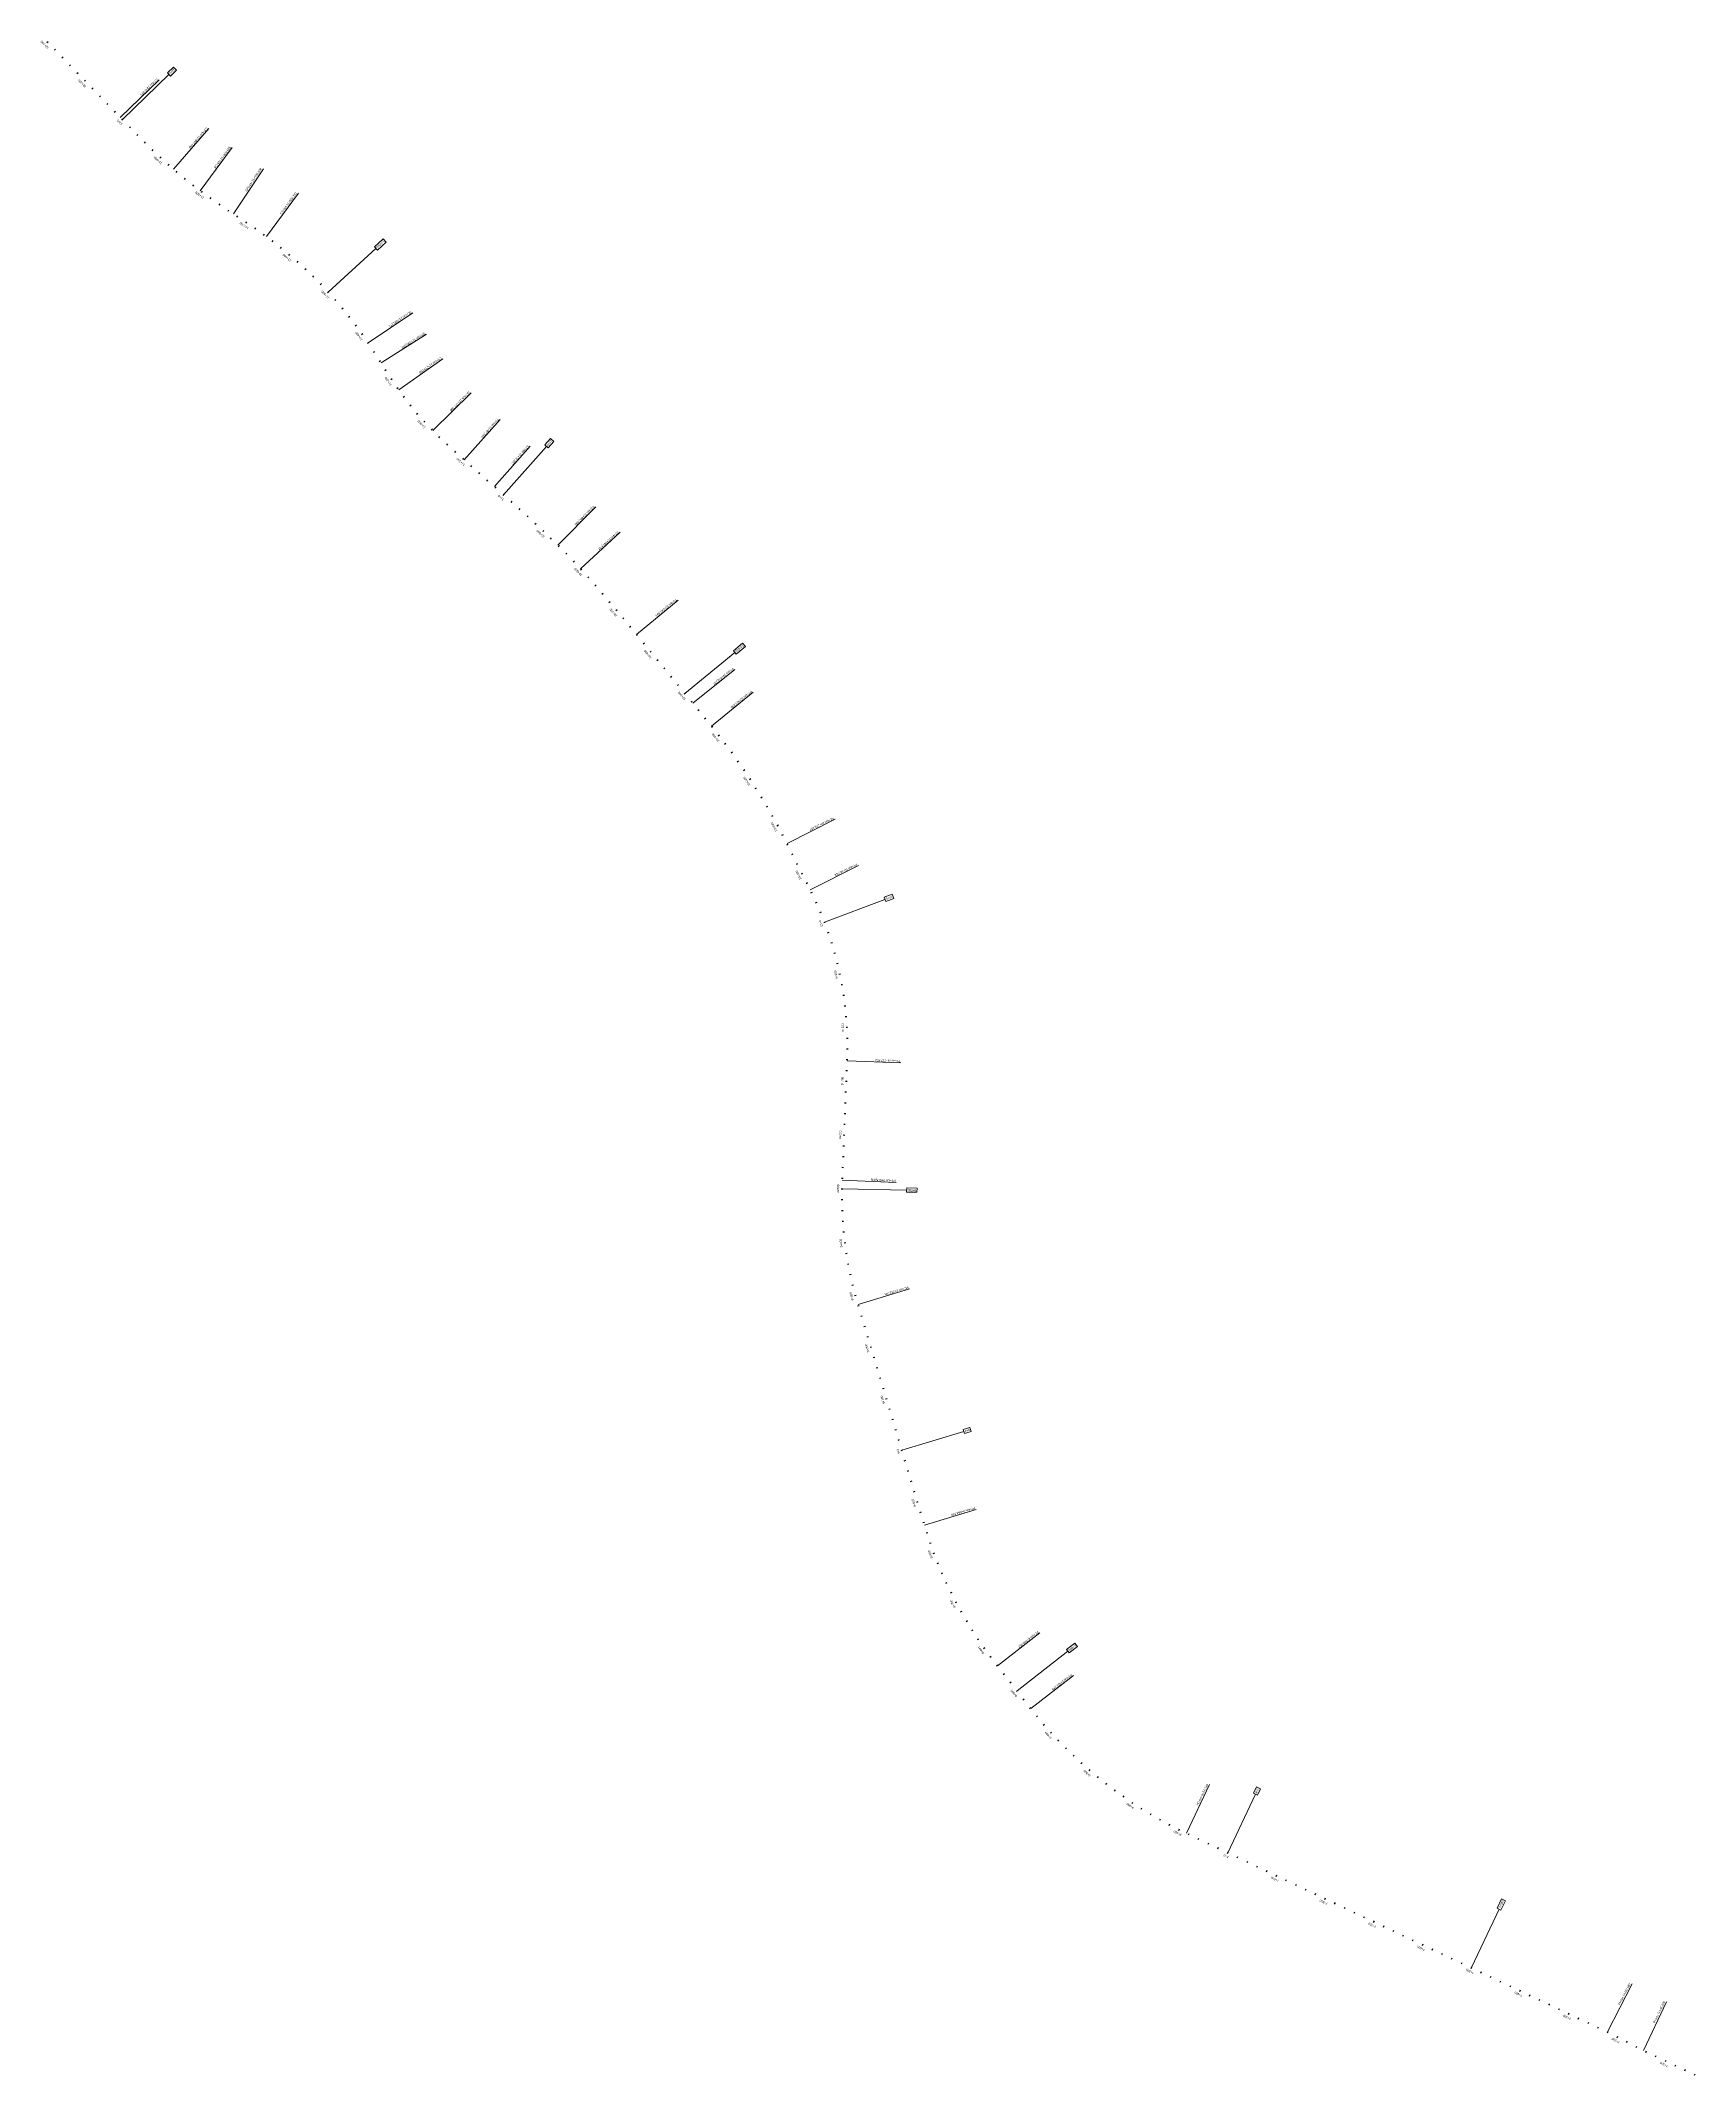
# Model space of a CAD drawing. Header units: metres. Extents: x 286368 to 330619, y 7396693 to 7466163.
# Drawn here: x 322853 to 325925, y 7397617 to 7401392 of the extents above; entities that cross this region are included whole.
import ezdxf

# ---------------------------------------------------------------- set-up
doc = ezdxf.new("R2010")
doc.units = ezdxf.units.M
doc.header["$MEASUREMENT"] = 0
for name, color, linetype, lineweight in [('U-HZ-ESTACAS', 3, 'Continuous', 30), ('U-HZ-KM', 1, 'Continuous', 20), ('U-HZ-NOTAVEIS', 2, 'Continuous', 30)]:
    doc.layers.add(name, color=color, linetype=linetype, lineweight=lineweight)
doc.layers.add('U-HZ-TRAÇO', color=3, linetype='TIC_LINE')
doc.styles.add('ARIAL', font='arial.ttf')
doc.styles.get("Standard").update_dxf_attribs({"font": 'arial.ttf'})
doc.linetypes.add('TIC_LINE', pattern='A,3.5,-0.25,["TIC",Standard,S=0.175,R=0,X=-0.05,Y=-0.1],-0.5', length=4.25)

# ---------------------------------------------------------------- blocks, each defined once
blk = doc.blocks.new('AeccTick (TIC)')
at = {"layer": 'U-HZ-TRAÇO', "lineweight": -2}
blk.add_line((0, 0.75), (0, -0.75), dxfattribs=at)

msp = doc.modelspace()

# ---------------------------------------------------------------- linework, layer by layer
at = {"layer": 'U-HZ-KM', "color": 1, "linetype": 'Continuous', "lineweight": 0}
for p, q in [((323004.9, 7401246.2), (323091.2, 7401329.6)), ((323099.7, 7401343.5), (323088.4, 7401332.5)), ((323088.4, 7401332.5), (323094, 7401326.7)), ((323094, 7401326.7), (323105.3, 7401337.6)), ((323105.3, 7401337.6), (323099.7, 7401343.5)), ((323488.9, 7401024.7), (323472.7, 7401009.9)), ((323478.2, 7401004), (323494.4, 7401018.8)), ((323494.4, 7401018.8), (323488.9, 7401024.7)), ((323387, 7400925.9), (323475.5, 7401006.9)), ((323472.7, 7401009.9), (323478.2, 7401004)), ((323712.5, 7400549.8), (323792.3, 7400639.5)), ((323799.7, 7400653.9), (323789.2, 7400642.2)), ((323789.2, 7400642.2), (323795.3, 7400636.8)), ((323795.3, 7400636.8), (323805.7, 7400648.5)), ((323805.7, 7400648.5), (323799.7, 7400653.9)), ((324049, 7400181.2), (324141.8, 7400257.3)), ((324156.2, 7400274.3), (324139.2, 7400260.4)), ((324139.2, 7400260.4), (324144.4, 7400254.1)), ((324144.4, 7400254.1), (324161.3, 7400268)), ((324161.3, 7400268), (324156.2, 7400274.3)), ((324433.8, 7399808.3), (324419.1, 7399802.7)), ((324419.1, 7399802.7), (324422, 7399795.1)), ((324436.7, 7399800.7), (324433.8, 7399808.3)), ((324308.4, 7399756.3), (324420.5, 7399798.9)), ((324422, 7399795.1), (324436.7, 7399800.7)), ((324340.8, 7399261.7), (324460.7, 7399259.5)), ((324460.8, 7399263.6), (324460.7, 7399255.5)), ((324460.7, 7399255.5), (324479.9, 7399255.2)), ((324480, 7399263.2), (324460.8, 7399263.6)), ((324479.9, 7399255.2), (324480, 7399263.2)), ((324452.1, 7398776.6), (324566.9, 7398811.3)), ((324578.2, 7398818.9), (324565.8, 7398815.2)), ((324565.8, 7398815.2), (324568.1, 7398807.4)), ((324568.1, 7398807.4), (324580.5, 7398811.2)), ((324580.5, 7398811.2), (324578.2, 7398818.9)), ((324772.8, 7398418.8), (324757.7, 7398407)), ((324757.7, 7398407), (324762.7, 7398400.6)), ((324762.7, 7398400.6), (324777.8, 7398412.4)), ((324777.8, 7398412.4), (324772.8, 7398418.8)), ((324665.6, 7398330), (324760.2, 7398403.8)), ((325110.1, 7398151.7), (325104.6, 7398140)), ((325117.4, 7398148.3), (325110.1, 7398151.7)), ((325111.9, 7398136.5), (325117.4, 7398148.3)), ((325057, 7398029.7), (325108.2, 7398138.2)), ((325104.6, 7398140), (325111.9, 7398136.5)), ((325509.1, 7397816.3), (325560.4, 7397924.8)), ((325564.9, 7397943.8), (325556.7, 7397926.5)), ((325556.7, 7397926.5), (325564, 7397923.1)), ((325564, 7397923.1), (325572.2, 7397940.4)), ((325572.2, 7397940.4), (325564.9, 7397943.8))]:
    msp.add_line(p, q, dxfattribs=at)
at = {"layer": 'U-HZ-NOTAVEIS', "color": 1, "linetype": 'Continuous', "lineweight": 0}
for p, q in [((323001, 7401250.2), (323072.9, 7401319.8)), ((323099.8, 7401153.8), (323165.4, 7401229.3)), ((323149.6, 7401113.8), (323209, 7401194.3)), ((323211, 7401071.4), (323266.6, 7401154.5)), ((323272.4, 7401029), (323331.8, 7401109.4)), ((323461, 7400831.8), (323544, 7400887.6)), ((323485.2, 7400794.3), (323569.7, 7400847.8)), ((323517.9, 7400744.6), (323599.6, 7400802.2)), ((323581.2, 7400668.8), (323652.4, 7400739)), ((323639.5, 7400614.7), (323705.9, 7400689.4)), ((323695.5, 7400564.9), (323761.9, 7400639.7)), ((323813.1, 7400456.4), (323883.6, 7400527.3)), ((323855.4, 7400412.4), (323929, 7400480.1)), ((323959.2, 7400290.7), (324036.5, 7400354.1)), ((324064.1, 7400162.7), (324141.8, 7400225.7)), ((324098.3, 7400120.5), (324176, 7400183.5)), ((324238.8, 7399902.7), (324328.2, 7399947.5)), ((324281.8, 7399816.7), (324371.2, 7399861.5)), ((324350.2, 7399499.4), (324450.1, 7399495.3)), ((324341.2, 7399277.5), (324441.1, 7399273.5)), ((324370.5, 7399047.1), (324466.2, 7399076)), ((324494, 7398637.8), (324589.7, 7398666.6)), ((324629.3, 7398376.4), (324708.1, 7398438)), ((324691.4, 7398297), (324770.2, 7398358.5)), ((324980.4, 7398065.9), (325023.1, 7398156.3)), ((325761.7, 7397697), (325807.3, 7397786)), ((325828.7, 7397662.7), (325871.3, 7397753.2))]:
    msp.add_line(p, q, dxfattribs=at)

# ---------------------------------------------------------------- block references
at = {"layer": 'U-HZ-TRAÇO', "color": 40, "linetype": 'Continuous', "lineweight": 30}
for p, xscale, yscale, zscale, rotation in [((322865.9, 7401390), 2, 2, 2, 134.0332638323977), ((322879.8, 7401375.6), 2, 2, 2, 134.0332638323977), ((322893.7, 7401361.2), 2, 2, 2, 134.0332638323977), ((322907.6, 7401346.9), 2, 2, 2, 134.0332638323977), ((322921.5, 7401332.5), 2, 2, 2, 134.0332638323977), ((322935.4, 7401318.1), 2, 2, 2, 134.0332638323977), ((322949.3, 7401303.7), 2, 2, 2, 134.0332638323977), ((322963.2, 7401289.3), 2, 2, 2, 134.0332638323977), ((322977.1, 7401275), 2, 2, 2, 134.0332638323977), ((322991, 7401260.6), 2, 2, 2, 134.0332638323977), ((323004.9, 7401246.2), 2, 2, 2, 134.0414548597506), ((323018.9, 7401231.8), 2, 2, 2, 134.2035419536654), ((323032.8, 7401217.6), 2, 2, 2, 134.5731817888036), ((323046.9, 7401203.4), 2, 2, 2, 135.150374365165), ((323061.2, 7401189.4), 2, 2, 2, 135.9351196827498), ((323075.7, 7401175.6), 2, 2, 2, 136.9274177415579), ((323090.5, 7401162.1), 2, 2, 2, 138.1272685415892), ((323105.5, 7401148.9), 2, 2, 2, 139.5197189119623), ((323120.9, 7401136.1), 2, 2, 2, 140.9521133987628), ((323136.6, 7401123.7), 1.999999999999999, 1.999999999999999, 1.999999999999999, 142.3845078855351), ((323152.6, 7401111.7), 2, 2, 2, 143.8105943640392), ((323168.8, 7401100.1), 2, 2, 2, 144.9814258284161), ((323185.3, 7401088.7), 2, 2, 2, 145.768324647661), ((323201.9, 7401077.5), 1.999999999999999, 1.999999999999999, 1.999999999999999, 146.1712908217739), ((323218.5, 7401066.4), 2, 2, 2, 146.1903243507547), ((323235.1, 7401055.2), 2, 2, 2, 145.8254252346034), ((323251.6, 7401043.9), 2, 2, 2, 145.0765934733202), ((323267.9, 7401032.3), 2, 2, 2, 143.9438290669049), ((323283.9, 7401020.3), 2, 2, 2, 142.5265303079133), ((323299.6, 7401008), 2, 2, 2, 141.0941358223077), ((323315, 7400995.2), 1.999999999999999, 1.999999999999999, 1.999999999999999, 139.6617413366851), ((323330.1, 7400982.1), 2, 2, 2, 138.229346851103), ((323344.8, 7400968.6), 2, 2, 2, 136.7969523654717), ((323359.2, 7400954.7), 2, 2, 2, 135.3645578798935), ((323373.3, 7400940.5), 2, 2, 2, 133.9321633942632), ((323387, 7400925.9), 2, 2, 2, 132.4997689086254), ((323400.3, 7400911), 2, 2, 2, 131.0673744230623), ((323413.3, 7400895.7), 2, 2, 2, 129.634979937408), ((323425.8, 7400880.2), 2, 2, 2, 128.2025854518206), ((323438, 7400864.3), 2, 2, 2, 126.7701909661846), ((323449.8, 7400848.1), 2, 2, 2, 125.3377964806001), ((323461.1, 7400831.7), 2, 2, 2, 123.905425459102), ((323472.1, 7400815), 2, 2, 2, 122.7995180779631), ((323482.9, 7400798.1), 2, 2, 2, 122.3356071637662), ((323493.6, 7400781.2), 2, 2, 2, 122.5136927165111), ((323504.4, 7400764.4), 2, 2, 2, 123.3337747361979), ((323515.6, 7400747.8), 2, 2, 2, 124.7958532228266), ((323527.3, 7400731.6), 2, 2, 2, 126.6931939142117), ((323539.5, 7400715.7), 2, 2, 2, 128.6030532313585), ((323552.2, 7400700.3), 2, 2, 2, 130.512912548474), ((323565.5, 7400685.3), 2, 2, 2, 132.4227718655615), ((323579.2, 7400670.8), 2, 2, 2, 134.3326311826584), ((323593.4, 7400656.7), 2, 2, 2, 136.058310498292), ((323608, 7400643), 2, 2, 2, 137.313791285784), ((323622.8, 7400629.6), 2, 2, 2, 138.0910720754893), ((323637.7, 7400616.3), 2, 2, 2, 138.3886836145577), ((323652.7, 7400603), 2, 2, 2, 138.3921506707505), ((323667.6, 7400589.7), 2, 2, 2, 138.3921506707505), ((323682.6, 7400576.4), 2, 2, 2, 138.3921506707505), ((323697.5, 7400563.1), 2, 2, 2, 138.3912241433547), ((323712.5, 7400549.8), 2, 2, 2, 138.3262979570316), ((323727.4, 7400536.5), 2, 2, 2, 138.1590598433373), ((323742.3, 7400523.2), 2, 2, 2, 137.8895243992767), ((323757.1, 7400509.7), 2, 2, 2, 137.5177444911346), ((323771.8, 7400496.1), 2, 2, 2, 137.0438524001189), ((323786.3, 7400482.4), 2, 2, 2, 136.4681162953903), ((323800.7, 7400468.6), 2, 2, 2, 135.7910114715727), ((323815, 7400454.5), 2, 2, 2, 135.013634872851), ((323829, 7400440.3), 2, 2, 2, 134.1951237369581), ((323842.9, 7400425.9), 2, 2, 2, 133.376612601052), ((323856.5, 7400411.2), 2, 2, 2, 132.5587817205273), ((323869.9, 7400396.4), 2, 2, 2, 131.8027506573143), ((323883.2, 7400381.4), 2, 2, 2, 131.1475164378611), ((323896.3, 7400366.3), 2, 2, 2, 130.5937753714032), ((323909.2, 7400351), 2, 2, 2, 130.1419512053182), ((323922.1, 7400335.7), 2, 2, 2, 129.7922771776621), ((323934.8, 7400320.3), 2, 2, 2, 129.5448641276147), ((323947.5, 7400304.9), 2, 2, 2, 129.3997536898881), ((323960.2, 7400289.4), 2, 2, 2, 129.3566145959471), ((323972.9, 7400274), 2, 2, 2, 129.3566145959471), ((323985.6, 7400258.5), 2, 2, 2, 129.3566145959471), ((323998.3, 7400243), 2, 2, 2, 129.3566145959471), ((324011, 7400227.6), 2, 2, 2, 129.3566145959471), ((324023.6, 7400212.1), 2, 2, 2, 129.3566145959471), ((324036.3, 7400196.6), 2, 2, 2, 129.3566145959471), ((324049, 7400181.2), 2, 2, 2, 129.3566145959471), ((324061.7, 7400165.7), 2, 2, 2, 129.3566145959471), ((324074.3, 7400150.2), 2, 2, 2, 129.012128994238), ((324086.9, 7400134.6), 2, 2, 2, 129.012128994238), ((324099.5, 7400119.1), 2, 2, 2, 128.9244871354193), ((324111.9, 7400103.4), 2, 2, 2, 127.9695574768925), ((324124.1, 7400087.6), 2, 2, 2, 127.0146278183188), ((324136, 7400071.5), 1.999999999999999, 1.999999999999999, 1.999999999999999, 126.0596981597752), ((324147.6, 7400055.2), 2, 2, 2, 125.104768501222), ((324159, 7400038.8), 2, 2, 2, 124.1498388426598), ((324170.1, 7400022.1), 2, 2, 2, 123.1949091841043), ((324180.9, 7400005.3), 2, 2, 2, 122.2399795255737), ((324191.4, 7399988.3), 2, 2, 2, 121.2850498670046), ((324201.7, 7399971.1), 2, 2, 2, 120.3301202084806), ((324211.6, 7399953.8), 2, 2, 2, 119.3751905499244), ((324221.3, 7399936.3), 2, 2, 2, 118.4202608913653), ((324230.6, 7399918.6), 2, 2, 2, 117.4653312328219), ((324239.7, 7399900.8), 2, 2, 2, 116.6133772634922), ((324248.7, 7399882.9), 2, 2, 2, 116.6133772634922), ((324257.6, 7399865), 2, 2, 2, 116.6133772634922), ((324266.6, 7399847.1), 2, 2, 2, 116.6133772634922), ((324275.6, 7399829.3), 2, 2, 2, 116.6133772634922), ((324284.5, 7399811.4), 2, 2, 2, 116.0829478113291), ((324293, 7399793.3), 2, 2, 2, 114.3200007493912), ((324301, 7399774.9), 2, 2, 2, 112.5570536875049), ((324308.4, 7399756.3), 2, 2, 2, 110.7941066255706), ((324315.2, 7399737.5), 2, 2, 2, 109.031159563563), ((324321.4, 7399718.5), 2, 2, 2, 107.2682125016928), ((324327, 7399699.3), 2, 2, 2, 105.5052654397042), ((324332.1, 7399680), 2, 2, 2, 103.7423183777508), ((324336.5, 7399660.5), 2, 2, 2, 101.9793713158458), ((324340.4, 7399640.9), 1.999999999999999, 1.999999999999999, 1.999999999999999, 100.2164242538767), ((324343.6, 7399621.1), 2, 2, 2, 98.45347719191652), ((324346.3, 7399601.3), 1.999999999999999, 1.999999999999999, 1.999999999999999, 96.69053013004948), ((324348.3, 7399581.4), 2, 2, 2, 94.9275830680326), ((324349.7, 7399561.5), 2, 2, 2, 93.16463600609549), ((324350.5, 7399541.5), 2, 2, 2, 91.40168894419934), ((324350.2, 7399501.5), 2, 2, 2, 87.87579482031906), ((324350.7, 7399521.5), 2, 2, 2, 89.63874188225418), ((324349.4, 7399481.5), 2, 2, 2, 87.6882568006035), ((324347.8, 7399441.5), 2, 2, 2, 87.6882568006035), ((324348.6, 7399461.5), 2, 2, 2, 87.6882568006035), ((324346.2, 7399401.6), 2, 2, 2, 87.6882568006035), ((324347, 7399421.5), 2, 2, 2, 87.6882568006035), ((324344.6, 7399361.6), 2, 2, 2, 87.6882568006035), ((324345.4, 7399381.6), 2, 2, 2, 87.6882568006035), ((324343, 7399321.6), 2, 2, 2, 87.6882568006035), ((324343.8, 7399341.6), 2, 2, 2, 87.6882568006035), ((324341.4, 7399281.7), 2, 2, 2, 87.6882568006035), ((324342.2, 7399301.6), 2, 2, 2, 87.6882568006035), ((324340.7, 7399241.7), 1.999999999999999, 1.999999999999999, 1.999999999999999, 90.62254348947043), ((324340.8, 7399261.7), 2, 2, 2, 88.98552121762847), ((324341.2, 7399221.7), 1.999999999999999, 1.999999999999999, 1.999999999999999, 92.25956576125158), ((324342.3, 7399201.7), 2, 2, 2, 93.89658803305973), ((324343.9, 7399181.8), 2, 2, 2, 95.53361030490913), ((324346.1, 7399161.9), 2, 2, 2, 97.17063257670166), ((324348.9, 7399142.1), 2, 2, 2, 98.80765484847258), ((324352.2, 7399122.4), 2, 2, 2, 100.4446771202934), ((324356.1, 7399102.8), 2, 2, 2, 102.081699392095), ((324360.6, 7399083.3), 2, 2, 2, 103.7187216639193), ((324365.6, 7399063.9), 2, 2, 2, 105.3557439357238), ((324371.2, 7399044.7), 2, 2, 2, 106.7856318083162), ((324377, 7399025.5), 2, 2, 2, 106.7856318083162), ((324382.7, 7399006.4), 2, 2, 2, 106.7856318083162), ((324388.5, 7398987.3), 2, 2, 2, 106.7856318083162), ((324394.3, 7398968.1), 2, 2, 2, 106.7856318083162), ((324400.1, 7398949), 2, 2, 2, 106.7856318083162), ((324405.9, 7398929.8), 2, 2, 2, 106.7856318083162), ((324411.6, 7398910.7), 2, 2, 2, 106.7856318083162), ((324417.4, 7398891.5), 2, 2, 2, 106.7856318083162), ((324423.2, 7398872.4), 2, 2, 2, 106.7856318083162), ((324429, 7398853.2), 2, 2, 2, 106.7856318083162), ((324434.7, 7398834.1), 2, 2, 2, 106.7856318083162), ((324440.5, 7398814.9), 2, 2, 2, 106.7856318083162), ((324446.3, 7398795.8), 2, 2, 2, 106.7856318083162), ((324452.1, 7398776.6), 2, 2, 2, 106.7856318083162), ((324457.8, 7398757.5), 2, 2, 2, 106.7856318083162), ((324463.6, 7398738.3), 2, 2, 2, 106.7856318083162), ((324469.4, 7398719.2), 2, 2, 2, 106.7856318083162), ((324475.2, 7398700), 2, 2, 2, 106.7856318083162), ((324480.9, 7398680.9), 2, 2, 2, 106.7856318083162), ((324486.7, 7398661.7), 2, 2, 2, 106.7856318083162), ((324492.5, 7398642.6), 2, 2, 2, 106.7856318083162), ((324498.4, 7398623.5), 2, 2, 2, 107.8558629224957), ((324504.8, 7398604.5), 2, 2, 2, 109.2882574103062), ((324511.6, 7398585.7), 2, 2, 2, 110.7206518981812), ((324518.9, 7398567.1), 2, 2, 2, 112.1530463859749), ((324526.7, 7398548.7), 2, 2, 2, 113.585440873835), ((324534.9, 7398530.5), 2, 2, 2, 115.0178353616308), ((324543.6, 7398512.4), 2, 2, 2, 116.4502298494355), ((324552.7, 7398494.7), 2, 2, 2, 117.8826243373149), ((324562.3, 7398477.1), 2, 2, 2, 119.3150188251169), ((324572.3, 7398459.8), 2, 2, 2, 120.7474133129339), ((324582.8, 7398442.7), 2, 2, 2, 122.1798078007916), ((324593.6, 7398425.9), 2, 2, 2, 123.6122022886231), ((324604.9, 7398409.4), 2, 2, 2, 125.0445967764288), ((324616.6, 7398393.2), 2, 2, 2, 126.476991264229), ((324628.7, 7398377.3), 2, 2, 2, 127.9093857520907), ((324641, 7398361.5), 1.999999999999999, 1.999999999999999, 1.999999999999999, 127.9840845599283), ((324653.3, 7398345.7), 1.999999999999999, 1.999999999999999, 1.999999999999999, 127.9840845599283), ((324665.6, 7398330), 1.999999999999999, 1.999999999999999, 1.999999999999999, 127.9840845599283), ((324677.9, 7398314.2), 1.999999999999999, 1.999999999999999, 1.999999999999999, 127.9840845599283), ((324690.2, 7398298.4), 1.999999999999999, 1.999999999999999, 1.999999999999999, 127.9840845599283), ((324702.7, 7398282.8), 2, 2, 2, 129.2843661312458), ((324715.5, 7398267.5), 2, 2, 2, 130.7167606191013), ((324728.8, 7398252.5), 2, 2, 2, 132.1491551068974), ((324742.4, 7398237.8), 2, 2, 2, 133.5815495947275), ((324756.4, 7398223.5), 2, 2, 2, 135.0139440825913), ((324770.7, 7398209.6), 2, 2, 2, 136.4463385704134), ((324785.3, 7398196), 2, 2, 2, 137.8787330582274), ((324800.3, 7398182.7), 2, 2, 2, 139.311127546051), ((324815.7, 7398169.9), 2, 2, 2, 140.7435220338764), ((324831.3, 7398157.4), 2, 2, 2, 142.1759165217109), ((324847.3, 7398145.3), 2, 2, 2, 143.6083110095322), ((324863.5, 7398133.7), 2, 2, 2, 145.0407054973503), ((324880, 7398122.4), 2, 2, 2, 146.4730999852058), ((324896.8, 7398111.6), 1.999999999999999, 1.999999999999999, 1.999999999999999, 147.9054944730276), ((324913.9, 7398101.2), 1.999999999999999, 1.999999999999999, 1.999999999999999, 149.3378889608412), ((324931.3, 7398091.2), 1.999999999999999, 1.999999999999999, 1.999999999999999, 150.770283448662), ((324948.8, 7398081.7), 2, 2, 2, 152.2026779364984), ((324966.6, 7398072.5), 2, 2, 2, 153.6350724243223), ((324984.7, 7398063.9), 2, 2, 2, 154.7280651130638), ((325002.7, 7398055.3), 2, 2, 2, 154.7280651130638), ((325020.8, 7398046.8), 2, 2, 2, 154.7280651130638), ((325038.9, 7398038.3), 2, 2, 2, 154.7280651130638), ((325057, 7398029.7), 2, 2, 2, 154.7280651130638), ((325075.1, 7398021.2), 2, 2, 2, 154.7280651130638), ((325093.2, 7398012.6), 2, 2, 2, 154.7280651130638), ((325111.3, 7398004.1), 2, 2, 2, 154.7280651130638), ((325129.3, 7397995.6), 2, 2, 2, 154.7280651130638), ((325147.4, 7397987), 2, 2, 2, 154.7280651130638), ((325165.5, 7397978.5), 2, 2, 2, 154.7280651130638), ((325183.6, 7397970), 2, 2, 2, 154.7280651130638), ((325201.7, 7397961.4), 2, 2, 2, 154.7280651130638), ((325219.8, 7397952.9), 2, 2, 2, 154.7280651130638), ((325237.9, 7397944.3), 2, 2, 2, 154.7280651130638), ((325255.9, 7397935.8), 2, 2, 2, 154.7280651130638), ((325274, 7397927.3), 2, 2, 2, 154.7280651130638), ((325292.1, 7397918.7), 2, 2, 2, 154.7280651130638), ((325310.2, 7397910.2), 2, 2, 2, 154.7280651130638), ((325328.3, 7397901.6), 2, 2, 2, 154.7280651130638), ((325346.4, 7397893.1), 2, 2, 2, 154.7280651130638), ((325364.5, 7397884.6), 2, 2, 2, 154.7280651130638), ((325382.5, 7397876), 2, 2, 2, 154.7280651130638), ((325400.6, 7397867.5), 2, 2, 2, 154.7280651130638), ((325418.7, 7397859), 2, 2, 2, 154.7280651130638), ((325436.8, 7397850.4), 2, 2, 2, 154.7280651130638), ((325454.9, 7397841.9), 2, 2, 2, 154.7280651130638), ((325473, 7397833.3), 2, 2, 2, 154.7280651130638), ((325491.1, 7397824.8), 2, 2, 2, 154.7280651130638), ((325509.1, 7397816.3), 2, 2, 2, 154.7280651130638), ((325527.2, 7397807.7), 2, 2, 2, 154.7280651130638), ((325545.3, 7397799.2), 2, 2, 2, 154.7280651130638), ((325563.4, 7397790.7), 2, 2, 2, 154.7280651130638), ((325581.5, 7397782.1), 2, 2, 2, 154.7280651130638), ((325599.6, 7397773.6), 2, 2, 2, 154.7280651130638), ((325617.7, 7397765), 2, 2, 2, 154.7280651130638), ((325635.7, 7397756.5), 2, 2, 2, 154.7280651130638), ((325653.8, 7397748), 2, 2, 2, 154.7280651130638), ((325671.9, 7397739.4), 2, 2, 2, 154.7280651130638), ((325690, 7397730.9), 2, 2, 2, 154.7280651130638), ((325708.1, 7397722.3), 2, 2, 2, 154.7280651130638), ((325726.2, 7397713.8), 2, 2, 2, 154.7280651130638), ((325744.3, 7397705.3), 2, 2, 2, 154.7280651130638), ((325762.3, 7397696.7), 2, 2, 2, 152.9105165234313), ((325780.1, 7397687.6), 2, 2, 2, 152.9105165234313), ((325797.9, 7397678.5), 2, 2, 2, 152.9105165234313), ((325815.8, 7397669.4), 2, 2, 2, 152.9105165234313), ((325833.6, 7397660.4), 2, 2, 2, 154.8176198758796), ((325851.7, 7397651.9), 2, 2, 2, 154.8176198758796), ((325869.8, 7397643.4), 2, 2, 2, 154.8176198758796), ((325887.9, 7397634.9), 2, 2, 2, 154.8176198758796), ((325906, 7397626.4), 2, 2, 2, 154.8176198758796), ((325924.1, 7397617.9), 2, 2, 2, 154.8176198758796)]:
    msp.add_blockref('AeccTick (TIC)', p, dxfattribs=dict(at, xscale=xscale, yscale=yscale, zscale=zscale, rotation=rotation))

# ---------------------------------------------------------------- texts
at = {"layer": 'U-HZ-ESTACAS', "color": 40, "linetype": 'Continuous', "lineweight": 30, "char_height": 4, "attachment_point": 8, "style": 'ARIAL'}
for s, insert, rotation in [('{\\C3;12+200}', (322862.1, 7401386.3), 134.0333), ('{\\C3;12+100}', (322931.6, 7401314.4), 134.0333), ('{\\C3;12+0}', (323001.2, 7401242.5), 134.0415), ('{\\C3;11+900}', (323072.1, 7401171.7), 136.9274), ('{\\C3;11+800}', (323149.4, 7401107.4), 143.8106), ('{\\C3;11+700}', (323232.1, 7401050.9), 145.8254), ('{\\C3;11+600}', (323311.6, 7400991.2), 139.6617), ('{\\C3;11+500}', (323383.1, 7400922.3), 132.4998), ('{\\C3;11+400}', (323445.5, 7400845.1), 125.3378), ('{\\C3;11+300}', (323500, 7400761.5), 123.3338), ('{\\C3;11+200}', (323561.6, 7400681.8), 132.4228), ('{\\C3;11+100}', (323634.2, 7400612.3), 138.3887), ('{\\C3;11+0}', (323709, 7400545.9), 138.3263), ('{\\C3;10+900}', (323782.7, 7400478.6), 136.4681), ('{\\C3;10+800}', (323852.6, 7400407.7), 132.5588), ('{\\C3;10+700}', (323918, 7400332.3), 129.7923), ('{\\C3;10+600}', (323981.5, 7400255.1), 129.3566), ('{\\C3;10+500}', (324044.9, 7400177.8), 129.3566), ('{\\C3;10+400}', (324107.8, 7400100.2), 127.9696), ('{\\C3;10+300}', (324165.7, 7400019.2), 123.1949), ('{\\C3;10+200}', (324216.6, 7399933.8), 118.4203), ('{\\C3;10+100}', (324261.9, 7399844.8), 116.6134), ('{\\C3;10+0}', (324303.4, 7399754.5), 110.7941), ('{\\C3;9+900}', (324331.4, 7399659.4), 101.9794), ('{\\C3;9+800}', (324344.4, 7399561.2), 93.1646), ('{\\C3;9+700}', (324343.4, 7399461.7), 87.6883), ('{\\C3;9+600}', (324339.3, 7399361.8), 87.6883), ('{\\C3;9+500}', (324335.5, 7399261.8), 88.9855), ('{\\C3;9+400}', (324340.9, 7399161.2), 97.1706), ('{\\C3;9+300}', (324360.5, 7399062.5), 105.3557), ('{\\C3;9+200}', (324389.3, 7398966.6), 106.7856), ('{\\C3;9+100}', (324418.1, 7398870.8), 106.7856), ('{\\C3;9+0}', (324447, 7398775.1), 106.7856), ('{\\C3;8+900}', (324475.9, 7398679.4), 106.7856), ('{\\C3;8+800}', (324506.7, 7398583.9), 110.7207), ('{\\C3;8+700}', (324548.1, 7398492.2), 117.8826), ('{\\C3;8+600}', (324600.6, 7398406.4), 125.0446), ('{\\C3;8+500}', (324661.4, 7398326.7), 127.9841), ('{\\C3;8+400}', (324724.9, 7398248.9), 132.1492), ('{\\C3;8+300}', (324796.9, 7398178.7), 139.3111), ('{\\C3;8+200}', (324877.1, 7398118), 146.4731), ('{\\C3;8+100}', (324964.3, 7398067.8), 153.6351), ('{\\C3;8+0}', (325054.7, 7398025), 154.7281), ('{\\C3;7+900}', (325145.2, 7397982.3), 154.7281), ('{\\C3;7+800}', (325235.6, 7397939.6), 154.7281), ('{\\C3;7+700}', (325326, 7397896.9), 154.7281), ('{\\C3;7+600}', (325416.5, 7397854.2), 154.7281), ('{\\C3;7+500}', (325506.9, 7397811.5), 154.7281), ('{\\C3;7+400}', (325597.3, 7397768.8), 154.7281), ('{\\C3;7+300}', (325687.8, 7397726.1), 154.7281), ('{\\C3;7+200}', (325777.7, 7397682.9), 152.9105), ('{\\C3;7+100}', (325867.6, 7397638.7), 154.8176)]:
    msp.add_mtext(s, dxfattribs=dict(at, insert=insert, rotation=rotation))
at = {"layer": 'U-HZ-KM', "color": 40, "linetype": 'Continuous', "lineweight": 30, "char_height": 4, "style": 'ARIAL'}
for s, insert, attachment_point, rotation in [('{\\C1;12+0}', (323092.6, 7401331), 6, 224.0415), ('{\\C1;11+500}', (323476.9, 7401008.3), 6, 222.4998), ('{\\C1;11+0}', (323793.6, 7400641), 6, 228.3263), ('{\\C1;10+500}', (324143.3, 7400258.5), 6, 219.3566), ('{\\C1;10+0}', (324422.4, 7399799.6), 6, 200.7941), ('{\\C1;9+500}', (324462.7, 7399259.5), 6, 178.9855), ('{\\C1;9+0}', (324568.9, 7398811.9), 6, 196.7856), ('{\\C1;8+500}', (324761.8, 7398405), 6, 217.9841), ('{\\C1;8+0}', (325109.1, 7398140), 4, 64.7281), ('{\\C1;7+500}', (325561.2, 7397926.6), 4, 64.7281)]:
    msp.add_mtext(s, dxfattribs=dict(at, insert=insert, attachment_point=attachment_point, rotation=rotation))
at = {"layer": 'U-HZ-NOTAVEIS', "linetype": 'Continuous', "lineweight": 30, "char_height": 4, "style": 'ARIAL'}
for s, insert, attachment_point, rotation in [('ST=km 12+5,619', (323071.1, 7401319.8), 1, 224.0333), ('CS=km 11+867,592', (323163.6, 7401229.2), 1, 228.976), ('SC=km 11+803,625', (323207.3, 7401194), 9, 53.5572), ('SPI=km 11+729,008', (323264.8, 7401154.2), 9, 56.2293), ('CS=km 11+654,392', (323330, 7401109.1), 9, 53.5572), ('SC=km 11+380,171', (323542.3, 7400888), 1, 213.9176), ('SPI=km 11+335,548', (323568, 7400848.2), 1, 212.3197), ('CS=km 11+276,050', (323597.9, 7400802.5), 1, 215.1605), ('SC=km 11+177,196', (323650.6, 7400739), 1, 224.6004), ('TS=km 11+97,596', (323704.1, 7400689.3), 1, 228.3922), ('ST=km 11+22,692', (323760.1, 7400639.6), 1, 228.3922), ('CS=km 10+862,692', (323881.8, 7400527.3), 1, 225.1238), ('SC=km 10+801,634', (323927.2, 7400480.2), 1, 222.625), ('TS=km 10+641,634', (324034.7, 7400354.3), 1, 219.3566), ('PI=km 10+476,167', (324140, 7400225.9), 1, 219.0121), ('PT=km 10+421,836', (324174.2, 7400183.7), 1, 219.0121), ('PC=km 10+162,157', (324326.5, 7399948.1), 1, 206.6134), ('PT=km 10+66,018', (324369.5, 7399862.1), 1, 206.6134), ('PC=km 9+737,872', (324448.9, 7399496.6), 1, 177.6883), ('PT=km 9+515,849', (324439.9, 7399274.8), 1, 177.6883), ('PC=km 9+282,531', (324464.6, 7399076.8), 1, 196.7856), ('PT=km 8+854,943', (324588.1, 7398667.5), 1, 196.7856), ('PC=km 8+558,957', (324706.4, 7398438.2), 1, 217.9841), ('PT=km 8+458,155', (324768.4, 7398358.7), 1, 217.9841), ('PC=km 8+84,739', (325021.4, 7398155.7), 9, 64.7281), ('PI=km 7+220,680', (325805.6, 7397785.5), 9, 62.9105), ('PI=km 7+145,420', (325869.6, 7397752.6), 9, 64.8176)]:
    msp.add_mtext(s, dxfattribs=dict(at, insert=insert, attachment_point=attachment_point, rotation=rotation))

doc.saveas('drawing.dxf')
